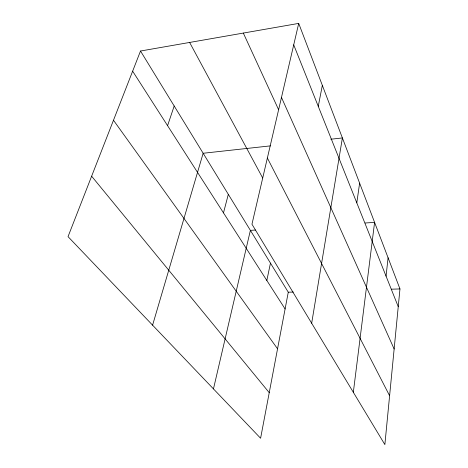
<?xml version="1.0" encoding="UTF-8"?>
<svg xmlns="http://www.w3.org/2000/svg" width="468" height="468" viewBox="0 0 468 468"><rect width="100%" height="100%" fill="white"/><g stroke="black" fill="none" stroke-linecap="round" stroke-linejoin="round"><path stroke-width="0.7" d="M298.713 23.4L399.964 288.937L384.866 444.6L251.959 224.213L298.713 23.4L140.511 51.024L68.035 236.644L260.6 438.253L288.276 292.202L140.511 51.024M386.059 276.167L388.077 257.774M353.334 392.319L374.587 222.388L365.145 222.996M356.797 202.866L359.623 183.14M311.67 323.23L342.389 137.949L330.847 139.218M318.258 106.33L322.341 85.363M266.83 280.467L270.457 263.127M213.461 388.902L250.386 230.367L255.464 230.04M223.488 212.876L228.32 194.343M152.586 325.166L203.153 153.264L270.416 145.87M167.579 125.67L174.195 106.002M288.276 292.202L293.331 292.055M391.283 289.195L399.964 288.937M91.634 176.208L269.235 392.664M113.484 120.253L277.547 348.8M132.643 71.183L285.1 308.962M189.634 42.448L262.688 177.986M267.368 158.026L389.604 395.758M243.325 33.07L278.595 109.682M281.473 97.438L394.138 348.988M293.717 44.858L398.245 306.68"/></g></svg>
